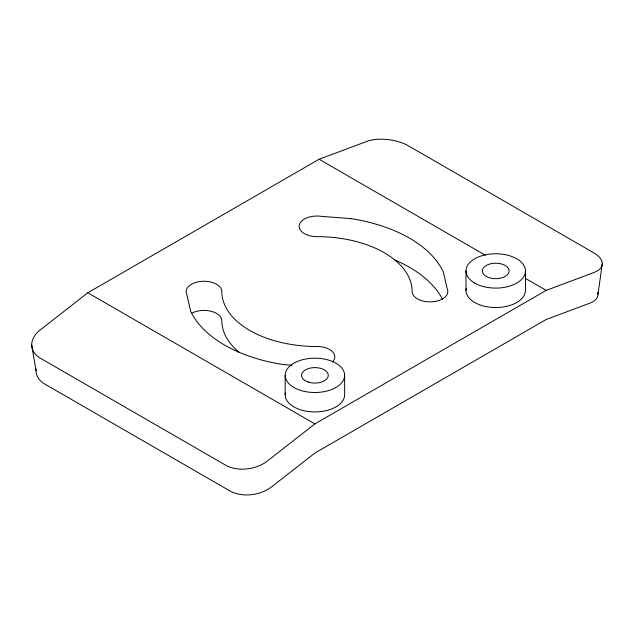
<?xml version="1.0" encoding="UTF-8"?>
<svg xmlns="http://www.w3.org/2000/svg" width="634" height="634" viewBox="0 0 634 634"><rect width="100%" height="100%" fill="white"/><g stroke="black" fill="none" stroke-linecap="round" stroke-linejoin="round"><path stroke-width="0.95" d="M597.989 294.279L602.3 263.53M87.809 292.789L40.18 329.981A29.735 19.892 -9.5 0 0 40.505 358.289L225.538 465.118A29.735 19.892 -9.5 0 0 267.271 461.092L314.9 423.892L546.191 290.364L593.82 272.557A29.735 13.924 8 0 0 593.495 252.681L408.462 145.852A29.735 13.924 8 0 0 366.729 141.453L319.1 159.253L87.809 292.789L314.9 423.892M291.909 365.208L283.136 364.542A130.842 75.541 0 0 1 190.62 311.128L186.768 294.239A17.839 10.303 0 0 1 201.675 281.361A17.839 10.303 0 0 1 221.845 291.577A95.155 54.936 0 0 0 317 346.513A17.839 10.303 0 0 1 332.454 361.966M319.1 159.253L485.351 255.233M525.626 278.484L546.191 290.364M31.7 344.975L36.011 370.739M525.459 270.94L525.459 290.364A29.735 17.166 0 0 1 494.171 307.506A29.735 17.166 0 0 1 466.149 288.565M465.99 270.94L465.99 290.364M344.634 375.336A29.735 17.166 0 0 1 300.033 390.203A29.735 17.166 0 0 1 300.033 360.469A29.735 17.166 0 0 1 344.634 375.336L344.634 394.76A29.735 17.166 0 0 1 313.347 411.902A29.735 17.166 0 0 1 285.324 392.969M285.157 375.336L285.157 394.76M36.106 368.988A29.735 19.892 -9.5 0 0 44.816 384.061L229.849 490.89A29.735 19.892 -9.5 0 0 271.59 486.857L314.9 453.033L546.191 319.496L589.501 303.306A29.735 13.924 8 0 0 597.704 292.417M239.28 352.409A95.155 54.936 0 0 1 221.845 320.709A17.839 10.303 0 0 0 211.257 311.302A17.839 10.303 0 0 0 192.062 313.053M394.816 259.98A130.842 75.541 0 0 1 442.587 299.517M350.864 218.611L321.62 216.384A17.839 10.303 0 0 0 299.311 224.991A17.839 10.303 0 0 0 317 236.641A95.155 54.936 0 0 1 412.155 291.577A17.839 10.303 0 0 0 432.325 301.784A17.839 10.303 0 0 0 447.232 288.906L443.38 272.026A130.842 75.541 0 0 0 350.864 218.611M308.203 382.025A13.377 7.727 0 0 0 328.277 375.336A13.377 7.727 0 0 0 308.203 368.647A13.377 7.727 0 0 0 308.203 382.025M474.7 283.073A29.735 17.166 0 0 0 524.453 275.378A29.735 17.166 0 0 0 488.029 254.353A29.735 17.166 0 0 0 474.7 283.073M486.262 276.4A13.377 7.727 0 0 0 508.65 272.937A13.377 7.727 0 0 0 492.261 263.475A13.377 7.727 0 0 0 486.262 276.4"/></g></svg>
